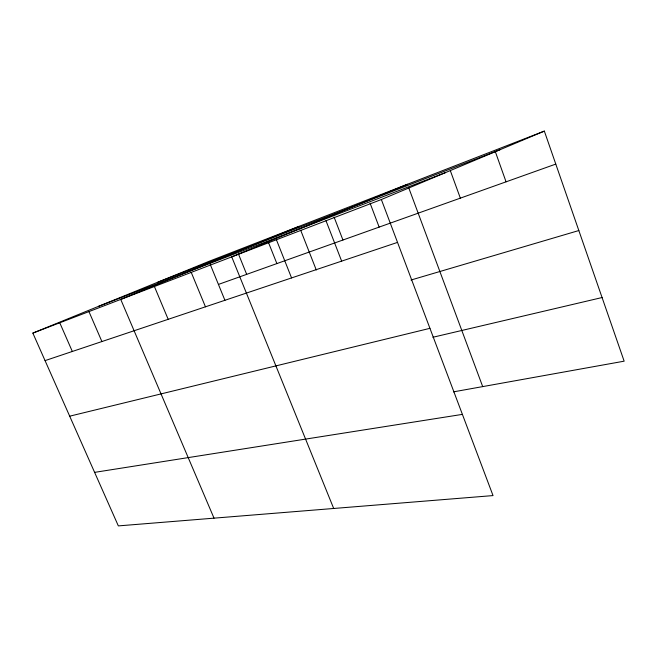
<?xml version="1.0" encoding="UTF-8"?>
<svg xmlns="http://www.w3.org/2000/svg" width="657" height="657" viewBox="0 0 657 657"><rect width="100%" height="100%" fill="white"/><g stroke="black" fill="none" stroke-linecap="round" stroke-linejoin="round"><path stroke-width="0.99" d="M381.356 199.531L493.029 495.583L118.342 525.896L32.85 333.099L381.356 199.531L544.341 131.104L624.15 361.178L453.478 391.859M407.422 184.28L231.724 256.879L333.69 508.469M299.149 226.328L120.74 299.411L214.018 518.151M32.85 333.099L208.975 261.346L544.341 131.104M157.935 282.14L499.961 149.739M98.517 306.343L445.462 172.619M218.428 284.432L555.781 164.094M45.054 360.619L397.526 242.392M410.995 280.03L578.833 230.541M69.691 416.185L429.941 328.328M432.881 337.263L602.075 297.539M94.608 472.367L462.405 414.378M59.762 322.784L72.327 351.47M88.95 311.599L101.909 341.55M154.403 286.509L168.184 319.318M191.244 272.392L205.46 306.819M210.117 264.114L224.932 300.315M238.507 254.128L246.679 274.355M268.524 242.622L276.876 263.58M276.416 239.748L291.568 277.936M300.643 230.139L316.28 269.994M326.003 220.744L341.656 261.133M334.101 217.138L342.938 240.019M370.08 203.177L379.146 227.1M408.81 188.009L482.698 386.603M450.39 170.82L460.343 198.135M495.189 151.282L506.062 181.825"/></g></svg>
